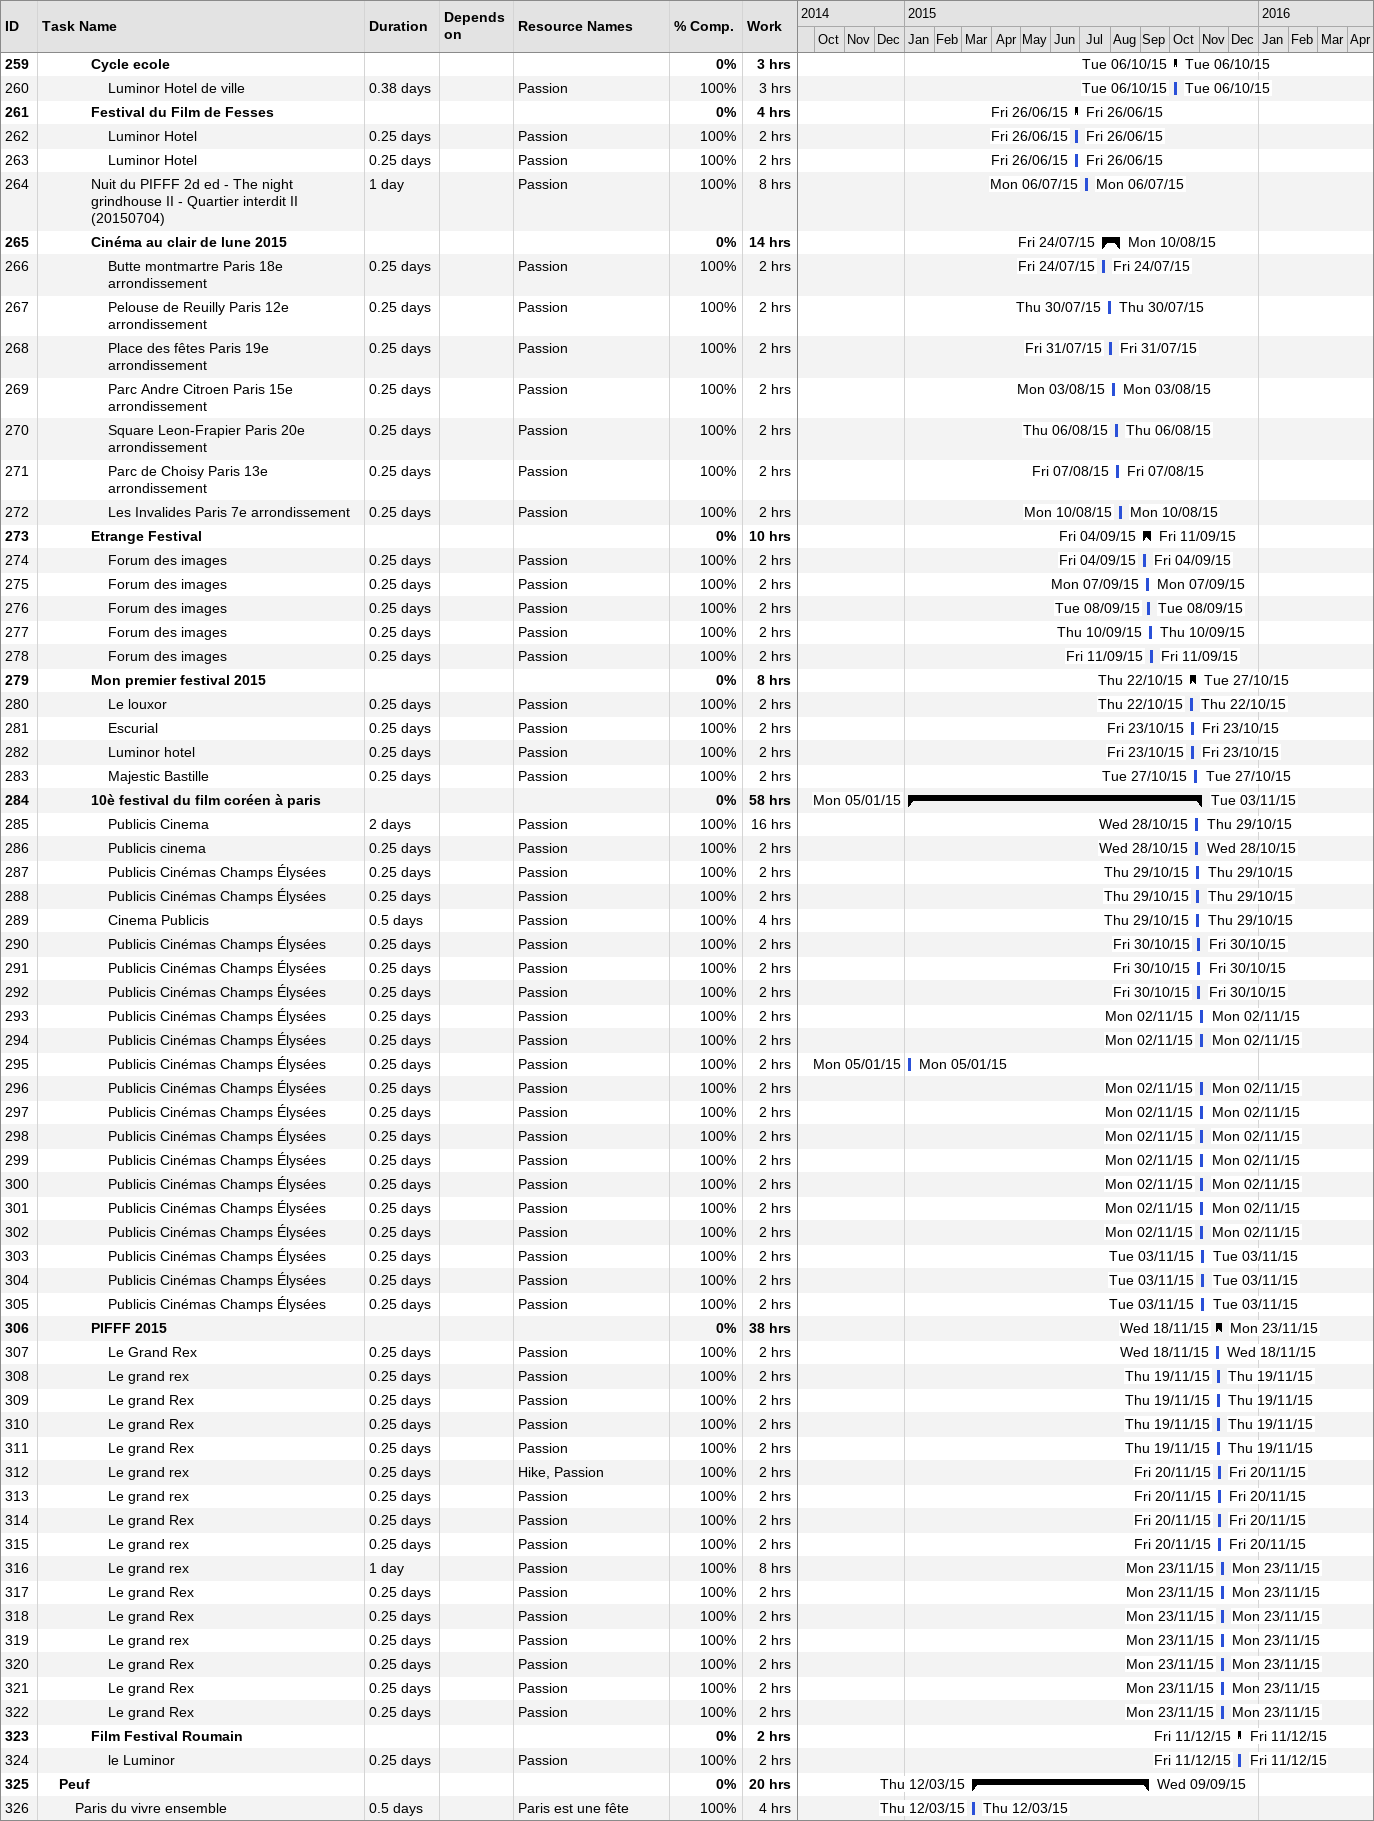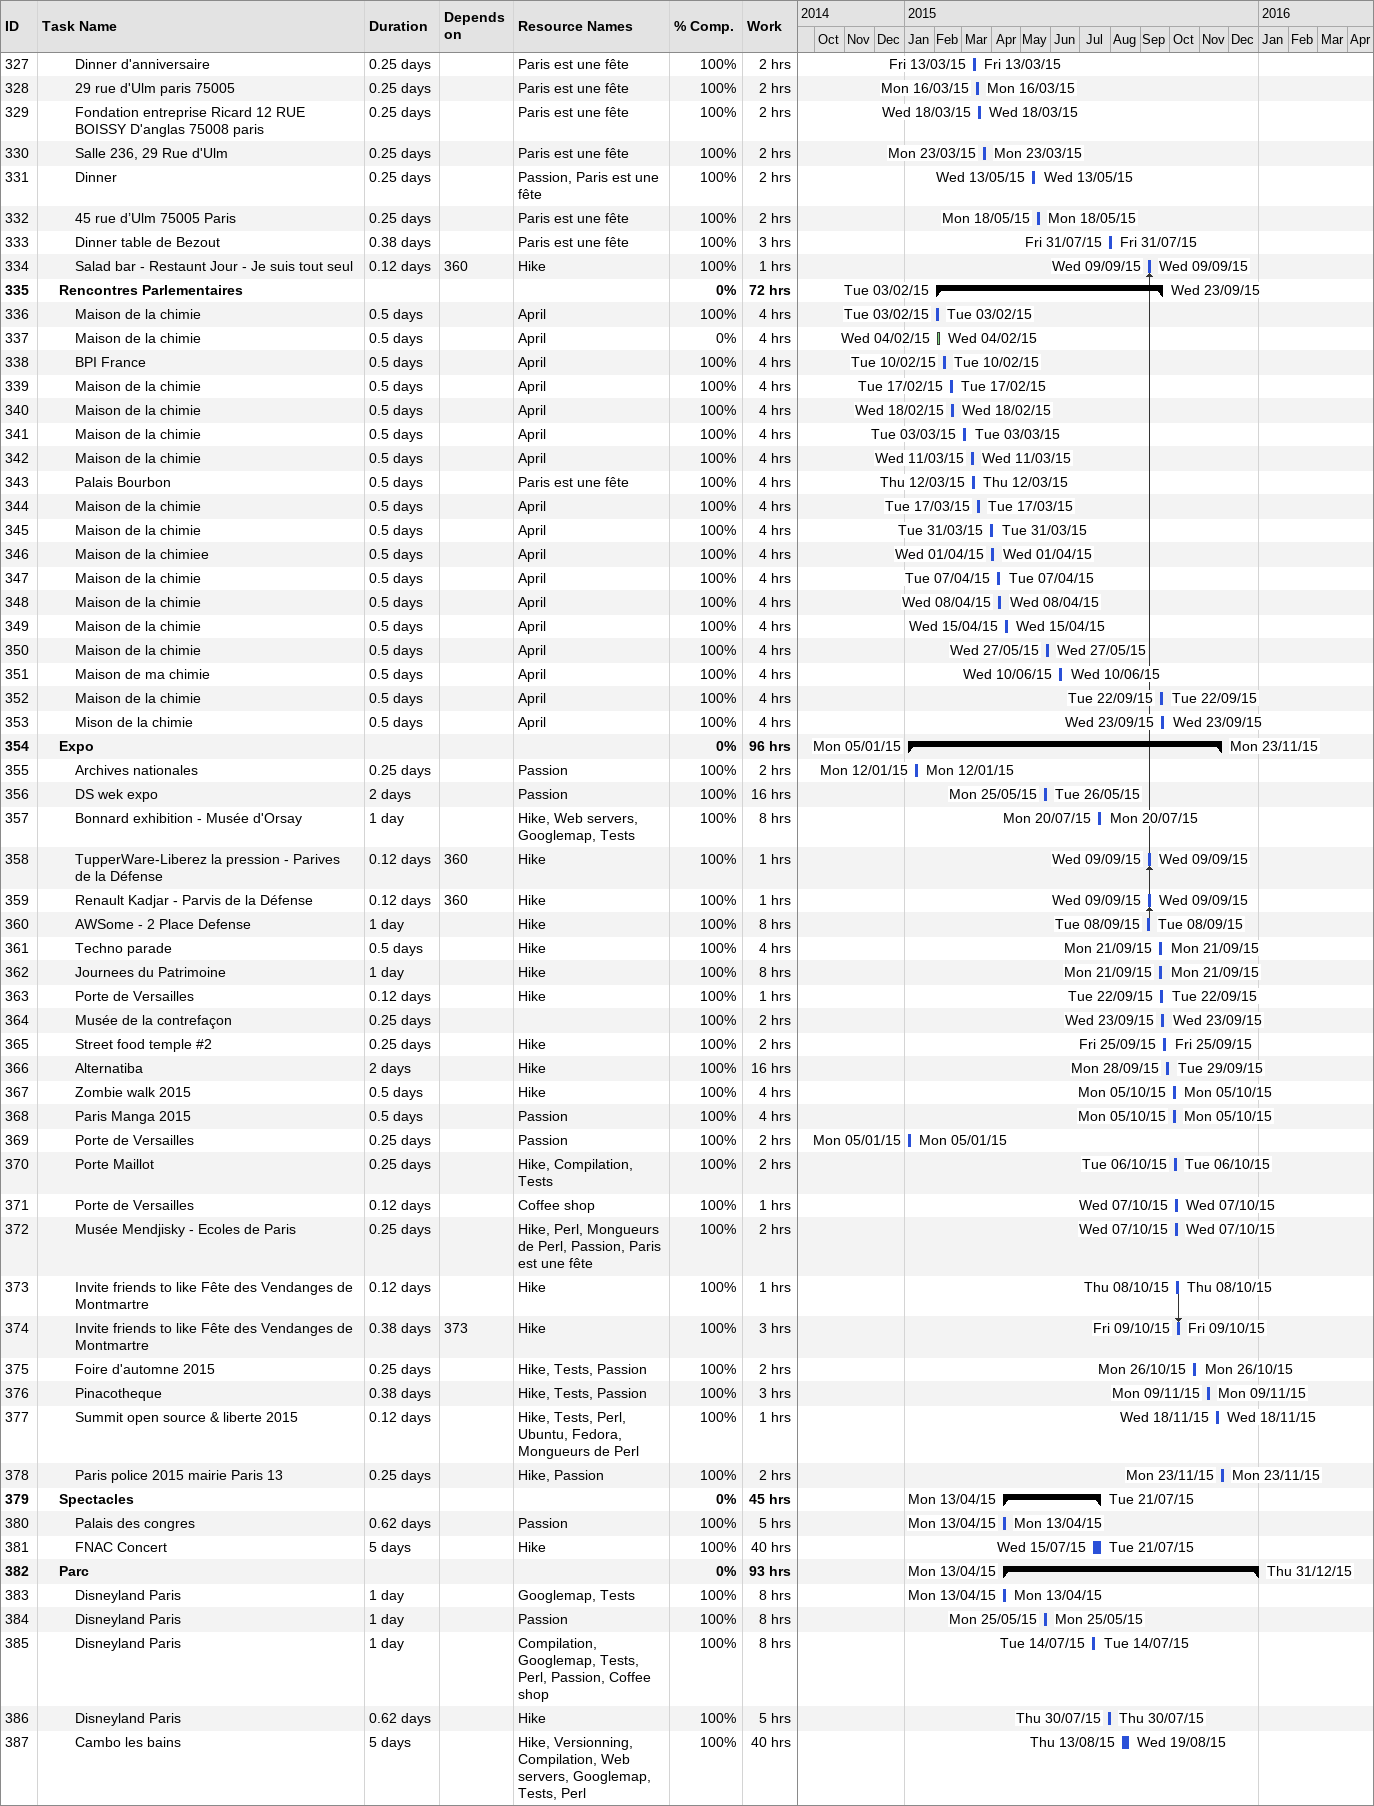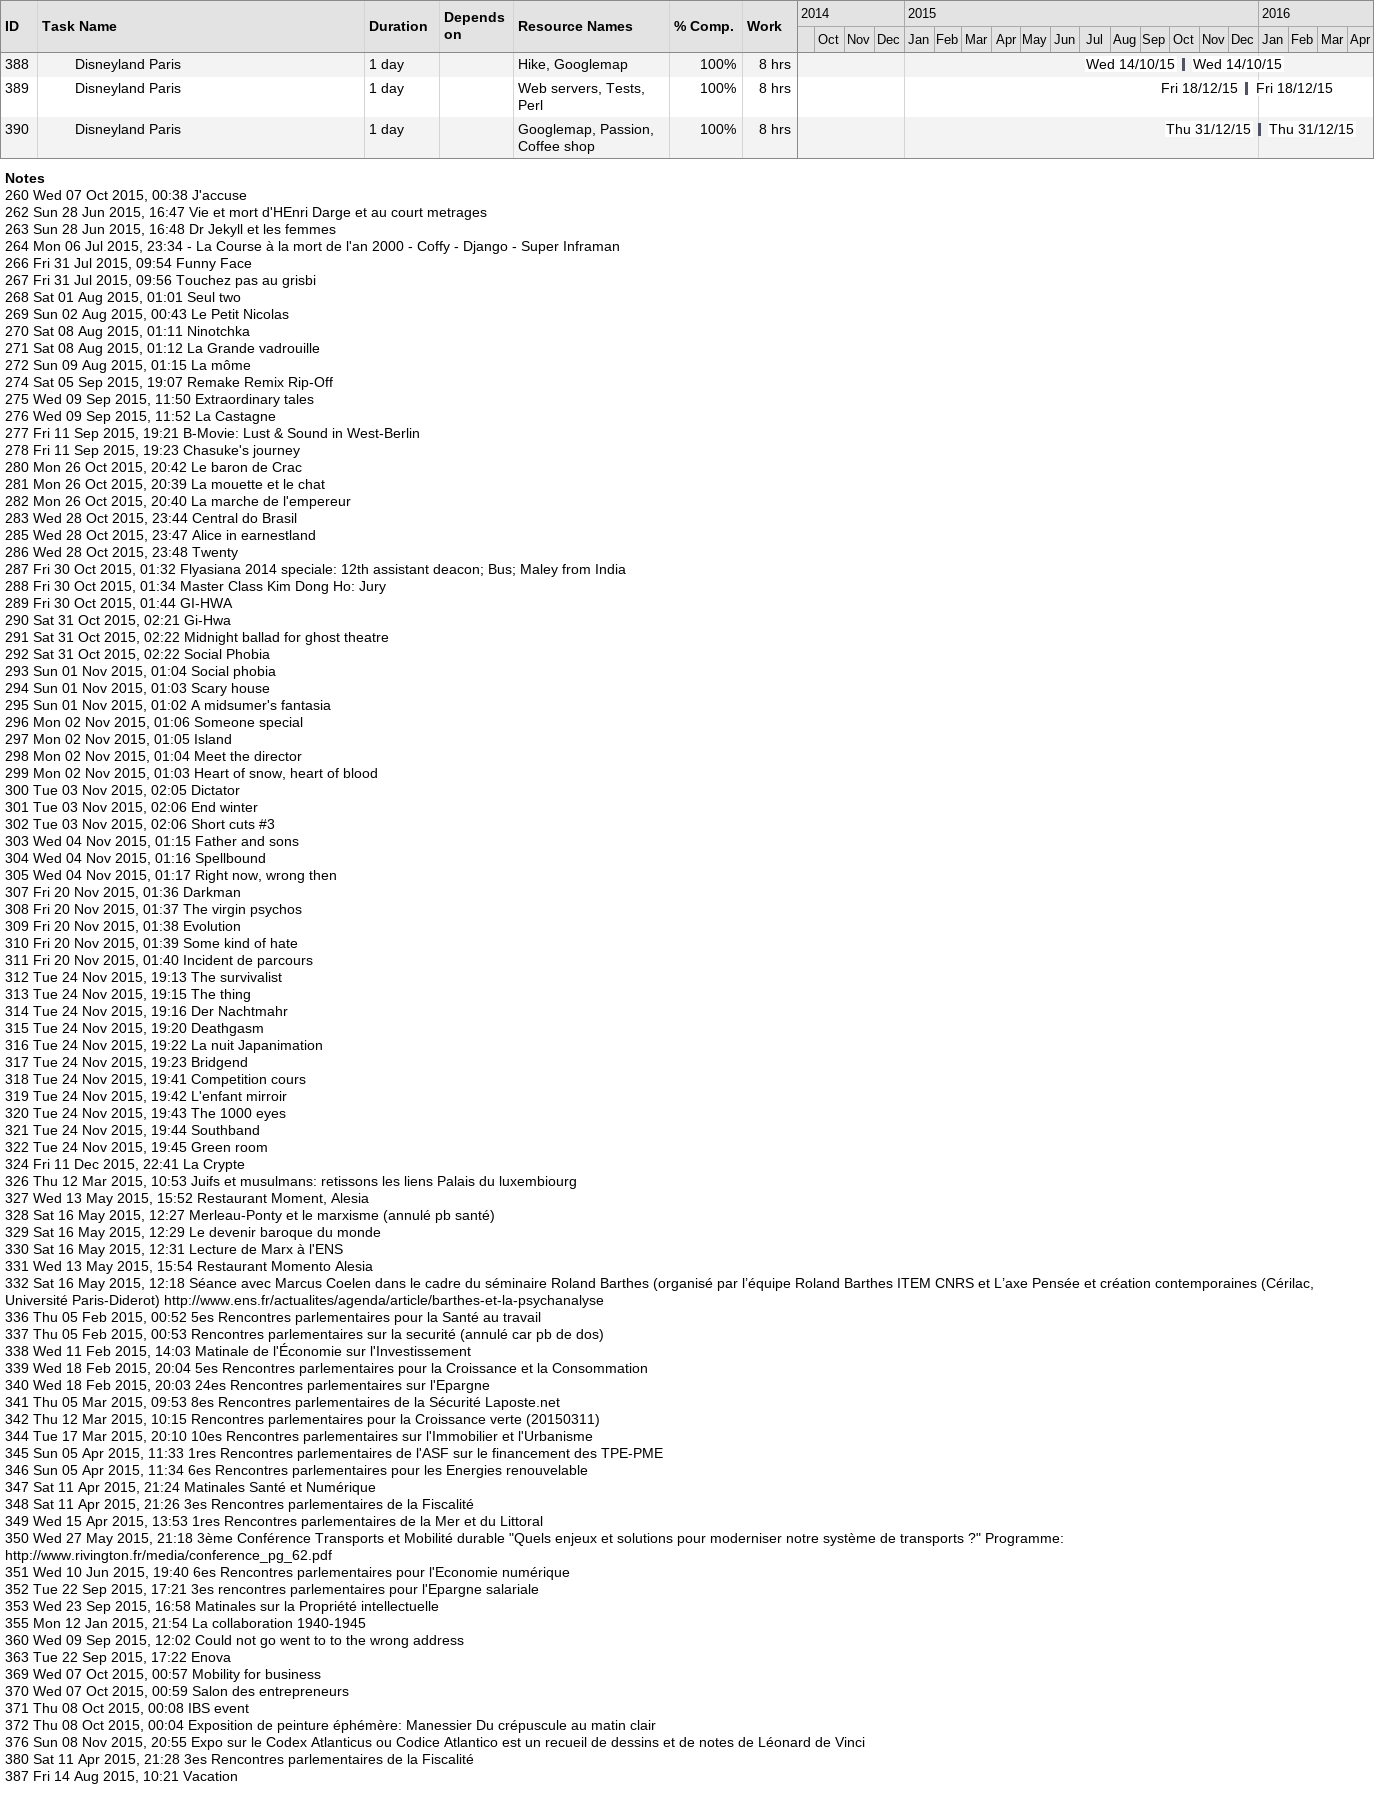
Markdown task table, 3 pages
| ID | Level | Task | Duration | Start | Finish | Predecessors | Resources | % complete | Work (h) |
|---|---|---|---|---|---|---|---|---|---|
| 259 | 4 | **Cycle ecole** |  | 2015-10-06 | 2015-10-06 |  |  | 0 | 3 |
| 260 | 5 | Luminor Hotel de ville | 0.38d | 2015-10-06 | 2015-10-06 |  | Passion | 100 | 3 |
| 261 | 4 | **Festival du Film de Fesses** |  | 2015-06-26 | 2015-06-26 |  |  | 0 | 4 |
| 262 | 5 | Luminor Hotel | 0.25d | 2015-06-26 | 2015-06-26 |  | Passion | 100 | 2 |
| 263 | 5 | Luminor Hotel | 0.25d | 2015-06-26 | 2015-06-26 |  | Passion | 100 | 2 |
| 264 | 4 | Nuit du PIFFF 2d ed - The night grindhouse II - Quartier interdit II (20150704) | 1d | 2015-07-06 | 2015-07-06 |  | Passion | 100 | 8 |
| 265 | 4 | **Cinéma au clair de lune 2015** |  | 2015-07-24 | 2015-08-10 |  |  | 0 | 14 |
| 266 | 5 | Butte montmartre Paris 18e arrondissement | 0.25d | 2015-07-24 | 2015-07-24 |  | Passion | 100 | 2 |
| 267 | 5 | Pelouse de Reuilly Paris 12e arrondissement | 0.25d | 2015-07-30 | 2015-07-30 |  | Passion | 100 | 2 |
| 268 | 5 | Place des fêtes Paris 19e arrondissement | 0.25d | 2015-07-31 | 2015-07-31 |  | Passion | 100 | 2 |
| 269 | 5 | Parc Andre Citroen Paris 15e arrondissement | 0.25d | 2015-08-03 | 2015-08-03 |  | Passion | 100 | 2 |
| 270 | 5 | Square Leon-Frapier Paris 20e arrondissement | 0.25d | 2015-08-06 | 2015-08-06 |  | Passion | 100 | 2 |
| 271 | 5 | Parc de Choisy Paris 13e arrondissement | 0.25d | 2015-08-07 | 2015-08-07 |  | Passion | 100 | 2 |
| 272 | 5 | Les Invalides Paris 7e arrondissement | 0.25d | 2015-08-10 | 2015-08-10 |  | Passion | 100 | 2 |
| 273 | 4 | **Etrange Festival** |  | 2015-09-04 | 2015-09-11 |  |  | 0 | 10 |
| 274 | 5 | Forum des images | 0.25d | 2015-09-04 | 2015-09-04 |  | Passion | 100 | 2 |
| 275 | 5 | Forum des images | 0.25d | 2015-09-07 | 2015-09-07 |  | Passion | 100 | 2 |
| 276 | 5 | Forum des images | 0.25d | 2015-09-08 | 2015-09-08 |  | Passion | 100 | 2 |
| 277 | 5 | Forum des images | 0.25d | 2015-09-10 | 2015-09-10 |  | Passion | 100 | 2 |
| 278 | 5 | Forum des images | 0.25d | 2015-09-11 | 2015-09-11 |  | Passion | 100 | 2 |
| 279 | 4 | **Mon premier festival 2015** |  | 2015-10-22 | 2015-10-27 |  |  | 0 | 8 |
| 280 | 5 | Le louxor | 0.25d | 2015-10-22 | 2015-10-22 |  | Passion | 100 | 2 |
| 281 | 5 | Escurial | 0.25d | 2015-10-23 | 2015-10-23 |  | Passion | 100 | 2 |
| 282 | 5 | Luminor hotel | 0.25d | 2015-10-23 | 2015-10-23 |  | Passion | 100 | 2 |
| 283 | 5 | Majestic Bastille | 0.25d | 2015-10-27 | 2015-10-27 |  | Passion | 100 | 2 |
| 284 | 4 | **10è festival du film coréen à paris** |  | 2015-01-05 | 2015-11-03 |  |  | 0 | 58 |
| 285 | 5 | Publicis Cinema | 2d | 2015-10-28 | 2015-10-29 |  | Passion | 100 | 16 |
| 286 | 5 | Publicis cinema | 0.25d | 2015-10-28 | 2015-10-28 |  | Passion | 100 | 2 |
| 287 | 5 | Publicis Cinémas Champs Élysées | 0.25d | 2015-10-29 | 2015-10-29 |  | Passion | 100 | 2 |
| 288 | 5 | Publicis Cinémas Champs Élysées | 0.25d | 2015-10-29 | 2015-10-29 |  | Passion | 100 | 2 |
| 289 | 5 | Cinema Publicis | 0.5d | 2015-10-29 | 2015-10-29 |  | Passion | 100 | 4 |
| 290 | 5 | Publicis Cinémas Champs Élysées | 0.25d | 2015-10-30 | 2015-10-30 |  | Passion | 100 | 2 |
| 291 | 5 | Publicis Cinémas Champs Élysées | 0.25d | 2015-10-30 | 2015-10-30 |  | Passion | 100 | 2 |
| 292 | 5 | Publicis Cinémas Champs Élysées | 0.25d | 2015-10-30 | 2015-10-30 |  | Passion | 100 | 2 |
| 293 | 5 | Publicis Cinémas Champs Élysées | 0.25d | 2015-11-02 | 2015-11-02 |  | Passion | 100 | 2 |
| 294 | 5 | Publicis Cinémas Champs Élysées | 0.25d | 2015-11-02 | 2015-11-02 |  | Passion | 100 | 2 |
| 295 | 5 | Publicis Cinémas Champs Élysées | 0.25d | 2015-01-05 | 2015-01-05 |  | Passion | 100 | 2 |
| 296 | 5 | Publicis Cinémas Champs Élysées | 0.25d | 2015-11-02 | 2015-11-02 |  | Passion | 100 | 2 |
| 297 | 5 | Publicis Cinémas Champs Élysées | 0.25d | 2015-11-02 | 2015-11-02 |  | Passion | 100 | 2 |
| 298 | 5 | Publicis Cinémas Champs Élysées | 0.25d | 2015-11-02 | 2015-11-02 |  | Passion | 100 | 2 |
| 299 | 5 | Publicis Cinémas Champs Élysées | 0.25d | 2015-11-02 | 2015-11-02 |  | Passion | 100 | 2 |
| 300 | 5 | Publicis Cinémas Champs Élysées | 0.25d | 2015-11-02 | 2015-11-02 |  | Passion | 100 | 2 |
| 301 | 5 | Publicis Cinémas Champs Élysées | 0.25d | 2015-11-02 | 2015-11-02 |  | Passion | 100 | 2 |
| 302 | 5 | Publicis Cinémas Champs Élysées | 0.25d | 2015-11-02 | 2015-11-02 |  | Passion | 100 | 2 |
| 303 | 5 | Publicis Cinémas Champs Élysées | 0.25d | 2015-11-03 | 2015-11-03 |  | Passion | 100 | 2 |
| 304 | 5 | Publicis Cinémas Champs Élysées | 0.25d | 2015-11-03 | 2015-11-03 |  | Passion | 100 | 2 |
| 305 | 5 | Publicis Cinémas Champs Élysées | 0.25d | 2015-11-03 | 2015-11-03 |  | Passion | 100 | 2 |
| 306 | 4 | **PIFFF 2015** |  | 2015-11-18 | 2015-11-23 |  |  | 0 | 38 |
| 307 | 5 | Le Grand Rex | 0.25d | 2015-11-18 | 2015-11-18 |  | Passion | 100 | 2 |
| 308 | 5 | Le grand rex | 0.25d | 2015-11-19 | 2015-11-19 |  | Passion | 100 | 2 |
| 309 | 5 | Le grand Rex | 0.25d | 2015-11-19 | 2015-11-19 |  | Passion | 100 | 2 |
| 310 | 5 | Le grand Rex | 0.25d | 2015-11-19 | 2015-11-19 |  | Passion | 100 | 2 |
| 311 | 5 | Le grand Rex | 0.25d | 2015-11-19 | 2015-11-19 |  | Passion | 100 | 2 |
| 312 | 5 | Le grand rex | 0.25d | 2015-11-20 | 2015-11-20 |  | Hike, Passion | 100 | 2 |
| 313 | 5 | Le grand rex | 0.25d | 2015-11-20 | 2015-11-20 |  | Passion | 100 | 2 |
| 314 | 5 | Le grand Rex | 0.25d | 2015-11-20 | 2015-11-20 |  | Passion | 100 | 2 |
| 315 | 5 | Le grand rex | 0.25d | 2015-11-20 | 2015-11-20 |  | Passion | 100 | 2 |
| 316 | 5 | Le grand rex | 1d | 2015-11-23 | 2015-11-23 |  | Passion | 100 | 8 |
| 317 | 5 | Le grand Rex | 0.25d | 2015-11-23 | 2015-11-23 |  | Passion | 100 | 2 |
| 318 | 5 | Le grand Rex | 0.25d | 2015-11-23 | 2015-11-23 |  | Passion | 100 | 2 |
| 319 | 5 | Le grand rex | 0.25d | 2015-11-23 | 2015-11-23 |  | Passion | 100 | 2 |
| 320 | 5 | Le grand Rex | 0.25d | 2015-11-23 | 2015-11-23 |  | Passion | 100 | 2 |
| 321 | 5 | Le grand Rex | 0.25d | 2015-11-23 | 2015-11-23 |  | Passion | 100 | 2 |
| 322 | 5 | Le grand Rex | 0.25d | 2015-11-23 | 2015-11-23 |  | Passion | 100 | 2 |
| 323 | 4 | **Film Festival Roumain** |  | 2015-12-11 | 2015-12-11 |  |  | 0 | 2 |
| 324 | 5 | le Luminor | 0.25d | 2015-12-11 | 2015-12-11 |  | Passion | 100 | 2 |
| 325 | 2 | **Peuf** |  | 2015-03-12 | 2015-09-09 |  |  | 0 | 20 |
| 326 | 3 | Paris du vivre ensemble | 0.5d | 2015-03-12 | 2015-03-12 |  | Paris est une fête | 100 | 4 |
| 327 | 3 | Dinner d'anniversaire | 0.25d | 2015-03-13 | 2015-03-13 |  | Paris est une fête | 100 | 2 |
| 328 | 3 | 29 rue d'Ulm paris 75005 | 0.25d | 2015-03-16 | 2015-03-16 |  | Paris est une fête | 100 | 2 |
| 329 | 3 | Fondation entreprise Ricard 12 RUE BOISSY D'anglas 75008 paris | 0.25d | 2015-03-18 | 2015-03-18 |  | Paris est une fête | 100 | 2 |
| 330 | 3 | Salle 236, 29 Rue d'Ulm | 0.25d | 2015-03-23 | 2015-03-23 |  | Paris est une fête | 100 | 2 |
| 331 | 3 | Dinner | 0.25d | 2015-05-13 | 2015-05-13 |  | Passion, Paris est une fête | 100 | 2 |
| 332 | 3 | 45 rue d’Ulm 75005 Paris | 0.25d | 2015-05-18 | 2015-05-18 |  | Paris est une fête | 100 | 2 |
| 333 | 3 | Dinner table de Bezout | 0.38d | 2015-07-31 | 2015-07-31 |  | Paris est une fête | 100 | 3 |
| 334 | 3 | Salad bar - Restaunt Jour - Je suis tout seul | 0.12d | 2015-09-09 | 2015-09-09 | 360 | Hike | 100 | 1 |
| 335 | 2 | **Rencontres Parlementaires** |  | 2015-02-03 | 2015-09-23 |  |  | 0 | 72 |
| 336 | 3 | Maison de la chimie | 0.5d | 2015-02-03 | 2015-02-03 |  | April | 100 | 4 |
| 337 | 3 | Maison de la chimie | 0.5d | 2015-02-04 | 2015-02-04 |  | April | 0 | 4 |
| 338 | 3 | BPI France | 0.5d | 2015-02-10 | 2015-02-10 |  | April | 100 | 4 |
| 339 | 3 | Maison de la chimie | 0.5d | 2015-02-17 | 2015-02-17 |  | April | 100 | 4 |
| 340 | 3 | Maison de la chimie | 0.5d | 2015-02-18 | 2015-02-18 |  | April | 100 | 4 |
| 341 | 3 | Maison de la chimie | 0.5d | 2015-03-03 | 2015-03-03 |  | April | 100 | 4 |
| 342 | 3 | Maison de la chimie | 0.5d | 2015-03-11 | 2015-03-11 |  | April | 100 | 4 |
| 343 | 3 | Palais Bourbon | 0.5d | 2015-03-12 | 2015-03-12 |  | Paris est une fête | 100 | 4 |
| 344 | 3 | Maison de la chimie | 0.5d | 2015-03-17 | 2015-03-17 |  | April | 100 | 4 |
| 345 | 3 | Maison de la chimie | 0.5d | 2015-03-31 | 2015-03-31 |  | April | 100 | 4 |
| 346 | 3 | Maison de la chimiee | 0.5d | 2015-04-01 | 2015-04-01 |  | April | 100 | 4 |
| 347 | 3 | Maison de la chimie | 0.5d | 2015-04-07 | 2015-04-07 |  | April | 100 | 4 |
| 348 | 3 | Maison de la chimie | 0.5d | 2015-04-08 | 2015-04-08 |  | April | 100 | 4 |
| 349 | 3 | Maison de la chimie | 0.5d | 2015-04-15 | 2015-04-15 |  | April | 100 | 4 |
| 350 | 3 | Maison de la chimie | 0.5d | 2015-05-27 | 2015-05-27 |  | April | 100 | 4 |
| 351 | 3 | Maison de ma chimie | 0.5d | 2015-06-10 | 2015-06-10 |  | April | 100 | 4 |
| 352 | 3 | Maison de la chimie | 0.5d | 2015-09-22 | 2015-09-22 |  | April | 100 | 4 |
| 353 | 3 | Mison de la chimie | 0.5d | 2015-09-23 | 2015-09-23 |  | April | 100 | 4 |
| 354 | 2 | **Expo** |  | 2015-01-05 | 2015-11-23 |  |  | 0 | 96 |
| 355 | 3 | Archives nationales | 0.25d | 2015-01-12 | 2015-01-12 |  | Passion | 100 | 2 |
| 356 | 3 | DS wek expo | 2d | 2015-05-25 | 2015-05-26 |  | Passion | 100 | 16 |
| 357 | 3 | Bonnard exhibition - Musée d'Orsay | 1d | 2015-07-20 | 2015-07-20 |  | Hike, Web servers, Googlemap, Tests | 100 | 8 |
| 358 | 3 | TupperWare-Liberez la pression - Parives de la Défense | 0.12d | 2015-09-09 | 2015-09-09 | 360 | Hike | 100 | 1 |
| 359 | 3 | Renault Kadjar - Parvis de la Défense | 0.12d | 2015-09-09 | 2015-09-09 | 360 | Hike | 100 | 1 |
| 360 | 3 | AWSome - 2 Place Defense | 1d | 2015-09-08 | 2015-09-08 |  | Hike | 100 | 8 |
| 361 | 3 | Techno parade | 0.5d | 2015-09-21 | 2015-09-21 |  | Hike | 100 | 4 |
| 362 | 3 | Journees du Patrimoine | 1d | 2015-09-21 | 2015-09-21 |  | Hike | 100 | 8 |
| 363 | 3 | Porte de Versailles | 0.12d | 2015-09-22 | 2015-09-22 |  | Hike | 100 | 1 |
| 364 | 3 | Musée de la contrefaçon | 0.25d | 2015-09-23 | 2015-09-23 |  |  | 100 | 2 |
| 365 | 3 | Street food temple #2 | 0.25d | 2015-09-25 | 2015-09-25 |  | Hike | 100 | 2 |
| 366 | 3 | Alternatiba | 2d | 2015-09-28 | 2015-09-29 |  | Hike | 100 | 16 |
| 367 | 3 | Zombie walk 2015 | 0.5d | 2015-10-05 | 2015-10-05 |  | Hike | 100 | 4 |
| 368 | 3 | Paris Manga 2015 | 0.5d | 2015-10-05 | 2015-10-05 |  | Passion | 100 | 4 |
| 369 | 3 | Porte de Versailles | 0.25d | 2015-01-05 | 2015-01-05 |  | Passion | 100 | 2 |
| 370 | 3 | Porte Maillot | 0.25d | 2015-10-06 | 2015-10-06 |  | Hike, Compilation, Tests | 100 | 2 |
| 371 | 3 | Porte de Versailles | 0.12d | 2015-10-07 | 2015-10-07 |  | Coffee shop | 100 | 1 |
| 372 | 3 | Musée Mendjisky - Ecoles de Paris | 0.25d | 2015-10-07 | 2015-10-07 |  | Hike, Perl, Mongueurs de Perl, Passion, Paris est une fête | 100 | 2 |
| 373 | 3 | Invite friends to like Fête des Vendanges de Montmartre | 0.12d | 2015-10-08 | 2015-10-08 |  | Hike | 100 | 1 |
| 374 | 3 | Invite friends to like Fête des Vendanges de Montmartre | 0.38d | 2015-10-09 | 2015-10-09 | 373 | Hike | 100 | 3 |
| 375 | 3 | Foire d'automne 2015 | 0.25d | 2015-10-26 | 2015-10-26 |  | Hike, Tests, Passion | 100 | 2 |
| 376 | 3 | Pinacotheque | 0.38d | 2015-11-09 | 2015-11-09 |  | Hike, Tests, Passion | 100 | 3 |
| 377 | 3 | Summit open source & liberte 2015 | 0.12d | 2015-11-18 | 2015-11-18 |  | Hike, Tests, Perl, Ubuntu, Fedora, Mongueurs de Perl | 100 | 1 |
| 378 | 3 | Paris police 2015 mairie Paris 13 | 0.25d | 2015-11-23 | 2015-11-23 |  | Hike, Passion | 100 | 2 |
| 379 | 2 | **Spectacles** |  | 2015-04-13 | 2015-07-21 |  |  | 0 | 45 |
| 380 | 3 | Palais des congres | 0.62d | 2015-04-13 | 2015-04-13 |  | Passion | 100 | 5 |
| 381 | 3 | FNAC Concert | 5d | 2015-07-15 | 2015-07-21 |  | Hike | 100 | 40 |
| 382 | 2 | **Parc** |  | 2015-04-13 | 2015-12-31 |  |  | 0 | 93 |
| 383 | 3 | Disneyland Paris | 1d | 2015-04-13 | 2015-04-13 |  | Googlemap, Tests | 100 | 8 |
| 384 | 3 | Disneyland Paris | 1d | 2015-05-25 | 2015-05-25 |  | Passion | 100 | 8 |
| 385 | 3 | Disneyland Paris | 1d | 2015-07-14 | 2015-07-14 |  | Compilation, Googlemap, Tests, Perl, Passion, Coffee shop | 100 | 8 |
| 386 | 3 | Disneyland Paris | 0.62d | 2015-07-30 | 2015-07-30 |  | Hike | 100 | 5 |
| 387 | 3 | Cambo les bains | 5d | 2015-08-13 | 2015-08-19 |  | Hike, Versionning, Compilation, Web servers, Googlemap, Tests, Perl | 100 | 40 |
| 388 | 3 | Disneyland Paris | 1d | 2015-10-14 | 2015-10-14 |  | Hike, Googlemap | 100 | 8 |
| 389 | 3 | Disneyland Paris | 1d | 2015-12-18 | 2015-12-18 |  | Web servers, Tests, Perl | 100 | 8 |
| 390 | 3 | Disneyland Paris | 1d | 2015-12-31 | 2015-12-31 |  | Googlemap, Passion, Coffee shop | 100 | 8 |

Notes
- 260: Wed 07 Oct 2015, 00:38 J'accuse
- 262: Sun 28 Jun 2015, 16:47 Vie et mort d'HEnri Darge et au court metrages
- 263: Sun 28 Jun 2015, 16:48 Dr Jekyll et les femmes
- 264: Mon 06 Jul 2015, 23:34 - La Course à la mort de l'an 2000 - Coffy - Django - Super Inframan
- 266: Fri 31 Jul 2015, 09:54 Funny Face
- 267: Fri 31 Jul 2015, 09:56 Touchez pas au grisbi
- 268: Sat 01 Aug 2015, 01:01 Seul two
- 269: Sun 02 Aug 2015, 00:43 Le Petit Nicolas
- 270: Sat 08 Aug 2015, 01:11 Ninotchka
- 271: Sat 08 Aug 2015, 01:12 La Grande vadrouille
- 272: Sun 09 Aug 2015, 01:15 La môme
- 274: Sat 05 Sep 2015, 19:07 Remake Remix Rip-Off
- 275: Wed 09 Sep 2015, 11:50 Extraordinary tales
- 276: Wed 09 Sep 2015, 11:52 La Castagne
- 277: Fri 11 Sep 2015, 19:21 B-Movie: Lust & Sound in West-Berlin
- 278: Fri 11 Sep 2015, 19:23 Chasuke's journey
- 280: Mon 26 Oct 2015, 20:42 Le baron de Crac
- 281: Mon 26 Oct 2015, 20:39 La mouette et le chat
- 282: Mon 26 Oct 2015, 20:40 La marche de l'empereur
- 283: Wed 28 Oct 2015, 23:44 Central do Brasil
- 285: Wed 28 Oct 2015, 23:47 Alice in earnestland
- 286: Wed 28 Oct 2015, 23:48 Twenty
- 287: Fri 30 Oct 2015, 01:32 Flyasiana 2014 speciale: 12th assistant deacon; Bus; Maley from India
- 288: Fri 30 Oct 2015, 01:34 Master Class Kim Dong Ho: Jury
- 289: Fri 30 Oct 2015, 01:44 GI-HWA
- 290: Sat 31 Oct 2015, 02:21 Gi-Hwa
- 291: Sat 31 Oct 2015, 02:22 Midnight ballad for ghost theatre
- 292: Sat 31 Oct 2015, 02:22 Social Phobia
- 293: Sun 01 Nov 2015, 01:04 Social phobia
- 294: Sun 01 Nov 2015, 01:03 Scary house
- 295: Sun 01 Nov 2015, 01:02 A midsumer's fantasia
- 296: Mon 02 Nov 2015, 01:06 Someone special
- 297: Mon 02 Nov 2015, 01:05 Island
- 298: Mon 02 Nov 2015, 01:04 Meet the director
- 299: Mon 02 Nov 2015, 01:03 Heart of snow, heart of blood
- 300: Tue 03 Nov 2015, 02:05 Dictator
- 301: Tue 03 Nov 2015, 02:06 End winter
- 302: Tue 03 Nov 2015, 02:06 Short cuts #3
- 303: Wed 04 Nov 2015, 01:15 Father and sons
- 304: Wed 04 Nov 2015, 01:16 Spellbound
- 305: Wed 04 Nov 2015, 01:17 Right now, wrong then
- 307: Fri 20 Nov 2015, 01:36 Darkman
- 308: Fri 20 Nov 2015, 01:37 The virgin psychos
- 309: Fri 20 Nov 2015, 01:38 Evolution
- 310: Fri 20 Nov 2015, 01:39 Some kind of hate
- 311: Fri 20 Nov 2015, 01:40 Incident de parcours
- 312: Tue 24 Nov 2015, 19:13 The survivalist
- 313: Tue 24 Nov 2015, 19:15 The thing
- 314: Tue 24 Nov 2015, 19:16 Der Nachtmahr
- 315: Tue 24 Nov 2015, 19:20 Deathgasm
- 316: Tue 24 Nov 2015, 19:22 La nuit Japanimation
- 317: Tue 24 Nov 2015, 19:23 Bridgend
- 318: Tue 24 Nov 2015, 19:41 Competition cours
- 319: Tue 24 Nov 2015, 19:42 L'enfant mirroir
- 320: Tue 24 Nov 2015, 19:43 The 1000 eyes
- 321: Tue 24 Nov 2015, 19:44 Southband
- 322: Tue 24 Nov 2015, 19:45 Green room
- 324: Fri 11 Dec 2015, 22:41 La Crypte
- 326: Thu 12 Mar 2015, 10:53 Juifs et musulmans: retissons les liens Palais du luxembiourg
- 327: Wed 13 May 2015, 15:52 Restaurant Moment, Alesia
- 328: Sat 16 May 2015, 12:27 Merleau-Ponty et le marxisme (annulé pb santé)
- 329: Sat 16 May 2015, 12:29 Le devenir baroque du monde
- 330: Sat 16 May 2015, 12:31 Lecture de Marx à l'ENS
- 331: Wed 13 May 2015, 15:54 Restaurant Momento Alesia
- 332: Sat 16 May 2015, 12:18 Séance avec Marcus Coelen dans le cadre du séminaire Roland Barthes (organisé par l’équipe Roland Barthes ITEM CNRS et L’axe Pensée et création contemporaines (Cérilac, Université Paris-Diderot) http://www.ens.fr/actualites/agenda/article/barthes-et-la-psychanalyse
- 336: Thu 05 Feb 2015, 00:52 5es Rencontres parlementaires pour la Santé au travail
- 337: Thu 05 Feb 2015, 00:53 Rencontres parlementaires sur la securité (annulé car pb de dos)
- 338: Wed 11 Feb 2015, 14:03 Matinale de l'Économie sur l'Investissement
- 339: Wed 18 Feb 2015, 20:04 5es Rencontres parlementaires pour la Croissance et la Consommation
- 340: Wed 18 Feb 2015, 20:03 24es Rencontres parlementaires sur l'Epargne
- 341: Thu 05 Mar 2015, 09:53 8es Rencontres parlementaires de la Sécurité Laposte.net
- 342: Thu 12 Mar 2015, 10:15 Rencontres parlementaires pour la Croissance verte (20150311)
- 344: Tue 17 Mar 2015, 20:10 10es Rencontres parlementaires sur l'Immobilier et l'Urbanisme
- 345: Sun 05 Apr 2015, 11:33 1res Rencontres parlementaires de l'ASF sur le financement des TPE-PME
- 346: Sun 05 Apr 2015, 11:34 6es Rencontres parlementaires pour les Energies renouvelable
- 347: Sat 11 Apr 2015, 21:24 Matinales Santé et Numérique
- 348: Sat 11 Apr 2015, 21:26 3es Rencontres parlementaires de la Fiscalité
- 349: Wed 15 Apr 2015, 13:53 1res Rencontres parlementaires de la Mer et du Littoral
- 350: Wed 27 May 2015, 21:18 3ème Conférence Transports et Mobilité durable "Quels enjeux et solutions pour moderniser notre système de transports ?" Programme: http://www.rivington.fr/media/conference_pg_62.pdf
- 351: Wed 10 Jun 2015, 19:40 6es Rencontres parlementaires pour l'Economie numérique
- 352: Tue 22 Sep 2015, 17:21 3es rencontres parlementaires pour l'Epargne salariale
- 353: Wed 23 Sep 2015, 16:58 Matinales sur la Propriété intellectuelle
- 355: Mon 12 Jan 2015, 21:54 La collaboration 1940-1945
- 360: Wed 09 Sep 2015, 12:02 Could not go went to to the wrong address
- 363: Tue 22 Sep 2015, 17:22 Enova
- 369: Wed 07 Oct 2015, 00:57 Mobility for business
- 370: Wed 07 Oct 2015, 00:59 Salon des entrepreneurs
- 371: Thu 08 Oct 2015, 00:08 IBS event
- 372: Thu 08 Oct 2015, 00:04 Exposition de peinture éphémère: Manessier Du crépuscule au matin clair
- 376: Sun 08 Nov 2015, 20:55 Expo sur le Codex Atlanticus ou Codice Atlantico est un recueil de dessins et de notes de Léonard de Vinci
- 380: Sat 11 Apr 2015, 21:28 3es Rencontres parlementaires de la Fiscalité
- 387: Fri 14 Aug 2015, 10:21 Vacation
